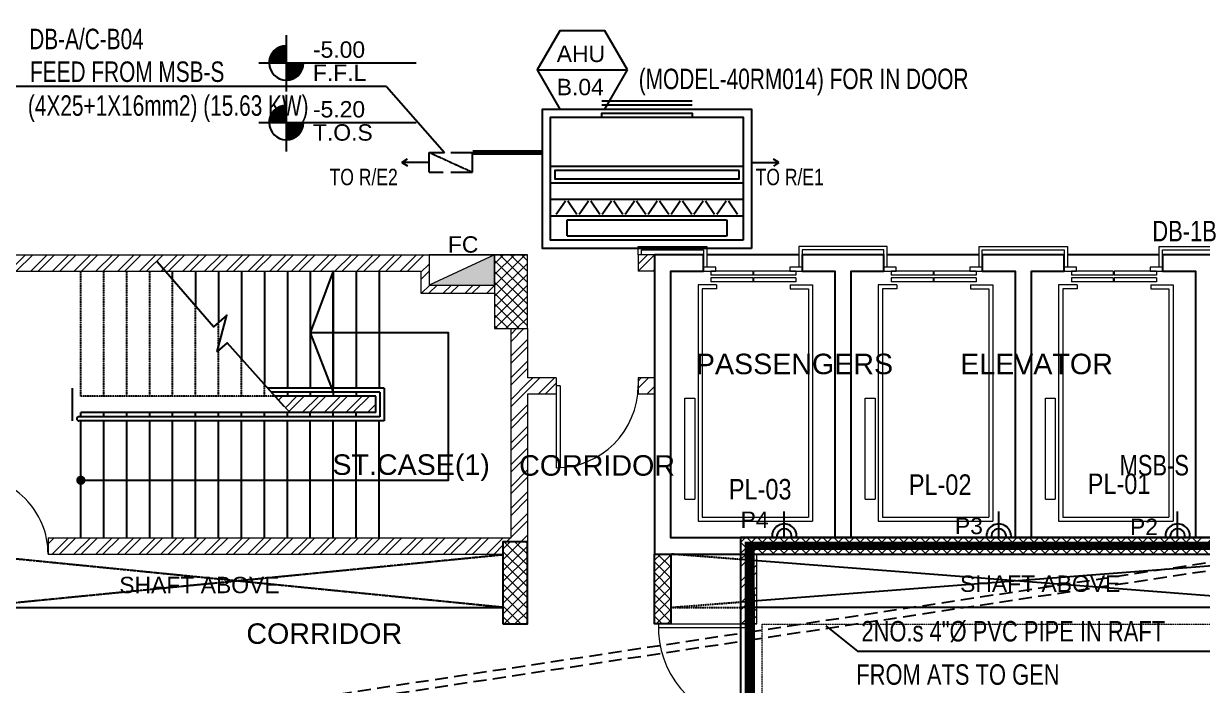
# Model space of a CAD drawing. Header units: inches. Extents: x 1070672 to 1191887, y 326920 to 401493.
# Drawn here: x 1112480 to 1126865, y 347957 to 356029 of the extents above; entities that cross this region are included whole.
import ezdxf

# ---------------------------------------------------------------- set-up
doc = ezdxf.new("R2010")
doc.units = ezdxf.units.IN
doc.header["$MEASUREMENT"] = 0
for name, pattern in [('CENTER', [50.8, 31.75, -6.35, 6.35, -6.35]), ('DASHED2', [9.525, 6.35, -3.175]), ('HIDDEN', [9.525, 6.35, -3.175])]:
    doc.linetypes.add(name, pattern=pattern)
for name, color, linetype, lineweight in [('A-BLOCK', 43, 'Continuous', 13), ('A-CORD.PLUMB', 44, 'Continuous', 13), ('A-DOOR', 10, 'Continuous', 15), ('A-ELEVATOR', 54, 'Continuous', 5), ('A-HATCH CONCRETE', 254, 'Continuous', 5), ('A-LEASING LINE', 7, 'DASHED2', 9), ('A-WALL CLADDING', 44, 'Continuous', 5), ('DB-NO', 7, 'Continuous', 20), ('escape route', 8, 'HIDDEN', 15), ('wall hatch', 252, 'Continuous', 0)]:
    doc.layers.add(name, color=color, linetype=linetype, lineweight=lineweight)
for name, color, linetype in [('A-TEXT', 3, 'Continuous'), ('AC-Equipment', 2, 'Continuous'), ('AC-TEXT Equipment', 3, 'Continuous'), ('DB', 4, 'Continuous'), ('LGT ELEC', 252, 'Continuous'), ('LIGHT CIR', 1, 'Continuous'), ('POWER', 71, 'Continuous'), ('POWER TEXT', 2, 'Continuous'), ('POWER-CIR-NO', 2, 'Continuous'), ('S-COL', 210, 'Continuous'), ('SHAFT', 7, 'Continuous'), ('stair', 1, 'Continuous'), ('TAXT', 3, 'Continuous'), ('TEXT', 181, 'Continuous')]:
    doc.layers.add(name, color=color, linetype=linetype)
doc.styles.add('ARIAL', font='ARIALN.TTF')
doc.styles.add('M1', font='multplno.shx', dxfattribs={"height": 0.2})
doc.styles.add('style1', font='arial.ttf')
pattern_1 = [(45, (1099685.86, -131866.8), (-132.58252, 132.58252), []), (45, (1099774.24, -131866.8), (-132.58252, 132.58252), [])]
pattern_2 = [(45, (1099685.86, -131866.81), (-66.29126, 66.29126), []), (135, (1099685.86, -131866.81), (-66.29126, -66.29126), [])]

# ---------------------------------------------------------------- blocks, each defined once
blk = doc.blocks.new('STGHG')
at = {"layer": 'A-BLOCK', "ltscale": 100}
h = blk.add_hatch(dxfattribs=at)
h.set_pattern_fill('ANSI32', color=254, scale=500)
h.set_pattern_definition(pattern_1)
h.paths.add_polyline_path([(1118228, 289901), (1117428, 289901), (1117428, 290271), (1117328, 290271), (1117328, 289801), (1118228, 289801)])
blk.add_hatch(color=254, dxfattribs=at).paths.add_polyline_path([(1118228, 289901), (1118228, 290271), (1117428, 289901)])
h = blk.add_hatch(dxfattribs=at)
h.set_pattern_fill('ANSI37', color=254, scale=750)
h.set_pattern_definition(pattern_2)
h.paths.add_polyline_path([(1118228, 289370), (1118629, 289370), (1118629, 290270), (1118228, 290270)])
at = {"layer": 'A-HATCH CONCRETE'}
h = blk.add_hatch(dxfattribs=at)
h.set_pattern_fill('ANSI37', color=254, scale=750)
h.set_pattern_definition(pattern_2)
h.paths.add_polyline_path([(1118328, 285770), (1118628, 285770), (1118628, 286770), (1118328, 286770)])
h = blk.add_hatch(dxfattribs=at)
h.set_pattern_fill('ANSI37', color=254, scale=750)
h.set_pattern_definition(pattern_2)
h.paths.add_polyline_path([(1120379, 285770), (1120179, 285770), (1120179, 286620), (1120379, 286620)])
at = {"layer": 'TEXT', "ltscale": 0.5}
h = blk.add_hatch(dxfattribs=at)
h.set_pattern_fill('ANSI31', color=254, scale=0.8)
h.set_pattern_definition([(45, (33694.52672, -296963.34933), (-0.070710678119, 0.070710678119), [])])
h.paths.add_polyline_path([(1115686, 292820, 0.414214), (1115476, 292610), (1115686, 292610)])
h.paths.add_polyline_path([(1115896, 292610), (1115686, 292610), (1115686, 292400, 0.414214)])
h = blk.add_hatch(dxfattribs=at)
h.set_pattern_fill('ANSI31', color=254, scale=0.8)
h.set_pattern_definition([(45, (33694.52672, -297691.74933), (-0.070710678119, 0.070710678119), [])])
h.paths.add_polyline_path([(1115686, 292092, 0.414214), (1115476, 291882), (1115686, 291882)])
h.paths.add_polyline_path([(1115896, 291882), (1115686, 291882), (1115686, 291672, 0.414214)])
at = {"layer": 'wall hatch', "ltscale": 500}
h = blk.add_hatch(dxfattribs=at)
h.set_pattern_fill('ANSI32', color=254, scale=500)
h.set_pattern_definition(pattern_1)
h.paths.add_polyline_path([(1117332, 290070), (1117332, 290270), (1112279, 290270), (1112279, 290070)])
at = {"layer": 'wall hatch'}
h = blk.add_hatch(dxfattribs=at)
h.set_pattern_fill('ANSI32', color=254, scale=500)
h.set_pattern_definition([(45, (1099850.86, -131866.8), (-132.58252, 132.58252), []), (45, (1099939.24, -131866.8), (-132.58252, 132.58252), [])])
h.paths.add_polyline_path([(1118644, 290270), (1118644, 290270), (1118644, 290070)])
h.paths.add_polyline_path([(1120179, 290270), (1119979, 290270), (1119979, 290070), (1120179, 290070)])
at = {"layer": 'wall hatch', "ltscale": 500}
h = blk.add_hatch(dxfattribs=at)
h.set_pattern_fill('ANSI32', color=254, scale=500)
h.set_pattern_definition(pattern_1)
h.paths.add_polyline_path([(1118629, 289370), (1118429, 289370), (1118429, 286770), (1118629, 286770)])
h.paths.add_polyline_path([(1118328, 286770), (1118429, 286770), (1118429, 286820), (1118328, 286820)])
h = blk.add_hatch(dxfattribs=at)
h.set_pattern_fill('ANSI32', color=254, scale=500)
h.set_pattern_definition(pattern_1)
h.paths.add_polyline_path([(1118979, 288770), (1118629, 288770), (1118629, 288570), (1118979, 288570)])
at = {"layer": 'wall hatch'}
h = blk.add_hatch(dxfattribs=at)
h.set_pattern_fill('ANSI32', color=254, scale=500)
h.set_pattern_definition(pattern_1)
h.paths.add_polyline_path([(1118862, 288773), (1118862, 288773), (1118862, 288573)])
h.paths.add_polyline_path([(1120179, 288770), (1119979, 288770), (1119979, 288570), (1120179, 288570)])
h = blk.add_hatch(dxfattribs=at)
h.set_pattern_fill('ANSI32', color=254, scale=500)
h.set_pattern_definition(pattern_1)
h.paths.add_polyline_path([(1115549, 288545), (1116779, 288545), (1116779, 288345), (1115728, 288345)])
at = {"layer": 'wall hatch', "ltscale": 500}
h = blk.add_hatch(dxfattribs=at)
h.set_pattern_fill('ANSI32', color=254, scale=500)
h.set_pattern_definition(pattern_1)
h.paths.add_polyline_path([(1112779, 286820), (1112779, 286620), (1118329, 286620), (1118329, 286820)])
h.paths.add_polyline_path([(1111679, 286820), (1111779, 286820), (1111779, 286620), (1111679, 286620)])
h.paths.add_polyline_path([(1111579, 286820), (1111678, 286820), (1111678, 286770), (1111579, 286770)])
at = {"color": 254, "linetype": 'Continuous', "ltscale": 100}
blk.add_lwpolyline([(1147779, 276620), (1147779, 282323), (1147579, 282320), (1146029, 282320), (1146029, 288320), (1142168, 288320), (1142168, 295121), (1143172, 294974), (1143205, 295172), (1143749, 298983), (1144792, 306288), (1144834, 306585), (1109169, 311646), (1108403, 299937), (1130179, 296829), (1130178, 290270), (1129279, 290270), (1129279, 290070), (1129279, 286820), (1121229, 286820), (1121229, 286620), (1121229, 276620), (1147779, 276620)], dxfattribs=at)
at = {"layer": 'A-BLOCK', "color": 254, "ltscale": 100}
for p, q in [((1111379, 290270), (1118628, 290270)), ((1118228, 290271), (1117428, 289901)), ((1119979, 290270), (1119979, 290070)), ((1119979, 290270), (1119979, 290070)), ((1120179, 290270), (1119979, 290270)), ((1120179, 290270), (1119979, 290270)), ((1120179, 290270), (1120779, 290270)), ((1120179, 290270), (1120779, 290270)), ((1112279, 290070), (1117328, 290071)), ((1120179, 290070), (1119979, 290070)), ((1120179, 290070), (1119979, 290070)), ((1118429, 286820), (1118429, 289370)), ((1118629, 289370), (1118629, 288770)), ((1120179, 289070), (1120179, 288870)), ((1118979, 288770), (1118628, 288770)), ((1118979, 288770), (1118979, 288570)), ((1118979, 288770), (1118979, 288570)), ((1119979, 288770), (1119979, 288570)), ((1119979, 288770), (1119979, 288570)), ((1120179, 288770), (1119979, 288770)), ((1120179, 288770), (1119979, 288770)), ((1118629, 288570), (1118628, 286770)), ((1118979, 288570), (1118629, 288570)), ((1120179, 288570), (1119979, 288570)), ((1120179, 288570), (1119979, 288570)), ((1120379, 287620), (1120379, 287820)), ((1120379, 287620), (1120379, 287820)), ((1112779, 286820), (1118429, 286820)), ((1112779, 286820), (1112779, 286620)), ((1112779, 286620), (1118329, 286620)), ((1120379, 286620), (1121219, 286620)), ((1120379, 286620), (1121219, 286620)), ((1121229, 285770), (1121229, 286620))]:
    blk.add_line(p, q, dxfattribs=at)
for points in [[(1117428, 290271), (1117428, 289901), (1118228, 289901)], [(1117328, 290071), (1117328, 289801), (1118228, 289801)]]:
    blk.add_lwpolyline(points, dxfattribs=at)
for points in [[(1118228, 290271), (1117428, 290271), (1117428, 289901), (1118228, 289901)], [(1118228, 289370), (1118629, 289370), (1118629, 290270), (1118228, 290270)], [(1115549, 288545), (1116779, 288545), (1116779, 288345), (1115728, 288345)]]:
    blk.add_lwpolyline(points, close=True, dxfattribs=at)
blk.add_arc((1111821, 286620), 958, 359.9978, 90, dxfattribs=at)
at = {"layer": 'A-DOOR', "color": 254}
for p, q in [((1119029, 288673), (1118976, 288673)), ((1118979, 288673), (1118979, 287673)), ((1118979, 288673), (1118979, 287673)), ((1119029, 288673), (1119029, 287673)), ((1119029, 288673), (1119029, 287673)), ((1121229, 285719), (1120227, 285719)), ((1121229, 285719), (1120227, 285719)), ((1121229, 285767), (1120228, 285767))]:
    blk.add_line(p, q, dxfattribs=at)
for centre, radius, start, end in [((1118979, 288673), 1000, 270, 0), ((1121376, 285720), 1149, 177.6685, 262.6691)]:
    blk.add_arc(centre, radius, start, end, dxfattribs=at)
at = {"layer": 'A-ELEVATOR', "color": 254}
for p, q in [((1121378, 290070), (1120867, 290070)), ((1120867, 290070), (1120867, 290020)), ((1121378, 290070), (1120867, 290070)), ((1120867, 290070), (1120867, 290020)), ((1121378, 290070), (1120867, 290070)), ((1120867, 290070), (1120867, 290020)), ((1121378, 290070), (1120867, 290070)), ((1120867, 290070), (1120867, 290020)), ((1121378, 290020), (1120867, 290020)), ((1121378, 290020), (1120867, 290020)), ((1121378, 290020), (1120867, 290020)), ((1121378, 290020), (1120867, 290020)), ((1121378, 290070), (1121378, 290020)), ((1121378, 290070), (1121378, 290020)), ((1121378, 290070), (1121378, 290020)), ((1121378, 290070), (1121378, 290020)), ((1121388, 290070), (1121388, 290020)), ((1121904, 290070), (1121388, 290070)), ((1121388, 290070), (1121388, 290020)), ((1121904, 290070), (1121388, 290070)), ((1121388, 290070), (1121388, 290020)), ((1121904, 290070), (1121388, 290070)), ((1121904, 290070), (1121388, 290070)), ((1121388, 290070), (1121388, 290020)), ((1121904, 290020), (1121388, 290020)), ((1121904, 290020), (1121388, 290020)), ((1121904, 290020), (1121388, 290020)), ((1121904, 290020), (1121388, 290020)), ((1121904, 290070), (1121904, 290020)), ((1121904, 290070), (1121904, 290020)), ((1121904, 290070), (1121904, 290020)), ((1121904, 290070), (1121904, 290020)), ((1123578, 290070), (1123067, 290070)), ((1123067, 290070), (1123067, 290020)), ((1123578, 290070), (1123067, 290070)), ((1123067, 290070), (1123067, 290020)), ((1123578, 290070), (1123067, 290070)), ((1123067, 290070), (1123067, 290020)), ((1123578, 290070), (1123067, 290070)), ((1123067, 290070), (1123067, 290020)), ((1123578, 290020), (1123067, 290020)), ((1123578, 290020), (1123067, 290020)), ((1123578, 290020), (1123067, 290020)), ((1123578, 290020), (1123067, 290020)), ((1123578, 290070), (1123578, 290020)), ((1123578, 290070), (1123578, 290020)), ((1123578, 290070), (1123578, 290020)), ((1123578, 290070), (1123578, 290020)), ((1124104, 290070), (1123588, 290070)), ((1123588, 290070), (1123588, 290020)), ((1124104, 290070), (1123588, 290070)), ((1123588, 290070), (1123588, 290020)), ((1124104, 290070), (1123588, 290070)), ((1123588, 290070), (1123588, 290020)), ((1124104, 290070), (1123588, 290070)), ((1123588, 290070), (1123588, 290020)), ((1124104, 290020), (1123588, 290020)), ((1124104, 290020), (1123588, 290020)), ((1124104, 290020), (1123588, 290020)), ((1124104, 290020), (1123588, 290020)), ((1124104, 290070), (1124104, 290020)), ((1124104, 290070), (1124104, 290020)), ((1124104, 290070), (1124104, 290020)), ((1124104, 290070), (1124104, 290020)), ((1125778, 290070), (1125267, 290070)), ((1125267, 290070), (1125267, 290020)), ((1125778, 290070), (1125267, 290070)), ((1125267, 290070), (1125267, 290020)), ((1125778, 290070), (1125267, 290070)), ((1125267, 290070), (1125267, 290020)), ((1125778, 290070), (1125267, 290070)), ((1125267, 290070), (1125267, 290020)), ((1125778, 290020), (1125267, 290020)), ((1125778, 290020), (1125267, 290020)), ((1125778, 290020), (1125267, 290020)), ((1125778, 290020), (1125267, 290020)), ((1125778, 290070), (1125778, 290020)), ((1125778, 290070), (1125778, 290020)), ((1125778, 290070), (1125778, 290020)), ((1125778, 290070), (1125778, 290020)), ((1125788, 290070), (1125788, 290020)), ((1126304, 290070), (1125788, 290070)), ((1125788, 290070), (1125788, 290020)), ((1126304, 290070), (1125788, 290070)), ((1125788, 290070), (1125788, 290020)), ((1126304, 290070), (1125788, 290070)), ((1125788, 290070), (1125788, 290020)), ((1126304, 290070), (1125788, 290070)), ((1126304, 290020), (1125788, 290020)), ((1126304, 290020), (1125788, 290020)), ((1126304, 290020), (1125788, 290020)), ((1126304, 290020), (1125788, 290020)), ((1126304, 290070), (1126304, 290020)), ((1126304, 290070), (1126304, 290020)), ((1126304, 290070), (1126304, 290020)), ((1126304, 290070), (1126304, 290020)), ((1120710, 289905), (1120710, 287020)), ((1120937, 289905), (1120710, 289905)), ((1120710, 289905), (1120710, 287020)), ((1120937, 289905), (1120710, 289905)), ((1120710, 289905), (1120710, 287020)), ((1120937, 289905), (1120710, 289905)), ((1120710, 289905), (1120710, 287020)), ((1120937, 289905), (1120710, 289905)), ((1121378, 289990), (1120867, 289990)), ((1120867, 289990), (1120867, 289940)), ((1121378, 289990), (1120867, 289990)), ((1120867, 289990), (1120867, 289940)), ((1121378, 289990), (1120867, 289990)), ((1120867, 289990), (1120867, 289940)), ((1121378, 289990), (1120867, 289990)), ((1120867, 289990), (1120867, 289940)), ((1121378, 289940), (1120867, 289940)), ((1121378, 289940), (1120867, 289940)), ((1121378, 289940), (1120867, 289940)), ((1121378, 289940), (1120867, 289940)), ((1120937, 289905), (1120937, 289855)), ((1120937, 289905), (1120937, 289855)), ((1120937, 289905), (1120937, 289855)), ((1120937, 289905), (1120937, 289855)), ((1121378, 289990), (1121378, 289940)), ((1121378, 289990), (1121378, 289940)), ((1121378, 289990), (1121378, 289940)), ((1121378, 289990), (1121378, 289940)), ((1121388, 289940), (1121378, 289940)), ((1121388, 289940), (1121378, 289940)), ((1121388, 289940), (1121378, 289940)), ((1121388, 289940), (1121378, 289940)), ((1121388, 289990), (1121388, 289940)), ((1121904, 289990), (1121388, 289990)), ((1121904, 289990), (1121388, 289990)), ((1121904, 289990), (1121388, 289990)), ((1121388, 289990), (1121388, 289940)), ((1121904, 289990), (1121388, 289990)), ((1121904, 289990), (1121388, 289990)), ((1121388, 289990), (1121388, 289940)), ((1121904, 289990), (1121388, 289990)), ((1121388, 289990), (1121388, 289940)), ((1121904, 289990), (1121388, 289990)), ((1121904, 289990), (1121388, 289990)), ((1121904, 289940), (1121388, 289940)), ((1121904, 289940), (1121388, 289940)), ((1121904, 289940), (1121388, 289940)), ((1121904, 289940), (1121388, 289940)), ((1121834, 289905), (1121834, 289855)), ((1121834, 289905), (1122107, 289905)), ((1121834, 289905), (1121834, 289855)), ((1121834, 289905), (1122107, 289905)), ((1121834, 289905), (1121834, 289855)), ((1121834, 289905), (1122107, 289905)), ((1121834, 289905), (1121834, 289855)), ((1121834, 289905), (1122107, 289905)), ((1121904, 289990), (1121904, 289940)), ((1121904, 289990), (1121904, 289940)), ((1121904, 289990), (1121904, 289940)), ((1121904, 289990), (1121904, 289940)), ((1122107, 289905), (1122107, 287020)), ((1122107, 289905), (1122107, 287020)), ((1122107, 289905), (1122107, 287020)), ((1122107, 289905), (1122107, 287020)), ((1122910, 289905), (1122910, 287020)), ((1123137, 289905), (1122910, 289905)), ((1122910, 289905), (1122910, 287020)), ((1123137, 289905), (1122910, 289905)), ((1122910, 289905), (1122910, 287020)), ((1123137, 289905), (1122910, 289905)), ((1122910, 289905), (1122910, 287020)), ((1123137, 289905), (1122910, 289905)), ((1123067, 289990), (1123067, 289940)), ((1123578, 289990), (1123067, 289990)), ((1123578, 289990), (1123067, 289990)), ((1123067, 289990), (1123067, 289940)), ((1123578, 289990), (1123067, 289990)), ((1123067, 289990), (1123067, 289940)), ((1123578, 289990), (1123067, 289990)), ((1123067, 289990), (1123067, 289940)), ((1123578, 289940), (1123067, 289940)), ((1123578, 289940), (1123067, 289940)), ((1123578, 289940), (1123067, 289940)), ((1123578, 289940), (1123067, 289940)), ((1123137, 289905), (1123137, 289855)), ((1123137, 289905), (1123137, 289855)), ((1123137, 289905), (1123137, 289855)), ((1123137, 289905), (1123137, 289855)), ((1123578, 289990), (1123578, 289940)), ((1123578, 289990), (1123578, 289940)), ((1123578, 289990), (1123578, 289940)), ((1123578, 289990), (1123578, 289940)), ((1123588, 289940), (1123578, 289940)), ((1123588, 289940), (1123578, 289940)), ((1123588, 289940), (1123578, 289940)), ((1123588, 289940), (1123578, 289940)), ((1123588, 289990), (1123588, 289940)), ((1124104, 289990), (1123588, 289990)), ((1124104, 289990), (1123588, 289990)), ((1123588, 289990), (1123588, 289940)), ((1124104, 289990), (1123588, 289990)), ((1124104, 289990), (1123588, 289990)), ((1123588, 289990), (1123588, 289940)), ((1124104, 289990), (1123588, 289990)), ((1124104, 289990), (1123588, 289990)), ((1123588, 289990), (1123588, 289940)), ((1124104, 289990), (1123588, 289990)), ((1124104, 289990), (1123588, 289990)), ((1124104, 289940), (1123588, 289940)), ((1124104, 289940), (1123588, 289940)), ((1124104, 289940), (1123588, 289940)), ((1124104, 289940), (1123588, 289940)), ((1124034, 289905), (1124034, 289855)), ((1124034, 289905), (1124307, 289905)), ((1124034, 289905), (1124034, 289855)), ((1124034, 289905), (1124307, 289905)), ((1124034, 289905), (1124307, 289905)), ((1124034, 289905), (1124034, 289855)), ((1124034, 289905), (1124307, 289905)), ((1124034, 289905), (1124034, 289855)), ((1124104, 289990), (1124104, 289940)), ((1124104, 289990), (1124104, 289940)), ((1124104, 289990), (1124104, 289940)), ((1124104, 289990), (1124104, 289940)), ((1124307, 289905), (1124307, 287020)), ((1124307, 289905), (1124307, 287020)), ((1124307, 289905), (1124307, 287020)), ((1124307, 289905), (1124307, 287020)), ((1125110, 289905), (1125110, 287020)), ((1125337, 289905), (1125110, 289905)), ((1125110, 289905), (1125110, 287020)), ((1125337, 289905), (1125110, 289905)), ((1125110, 289905), (1125110, 287020)), ((1125337, 289905), (1125110, 289905)), ((1125110, 289905), (1125110, 287020)), ((1125337, 289905), (1125110, 289905)), ((1125267, 289990), (1125267, 289940)), ((1125778, 289990), (1125267, 289990)), ((1125267, 289990), (1125267, 289940)), ((1125778, 289990), (1125267, 289990)), ((1125778, 289990), (1125267, 289990)), ((1125267, 289990), (1125267, 289940)), ((1125778, 289990), (1125267, 289990)), ((1125267, 289990), (1125267, 289940)), ((1125778, 289940), (1125267, 289940)), ((1125778, 289940), (1125267, 289940)), ((1125778, 289940), (1125267, 289940)), ((1125778, 289940), (1125267, 289940)), ((1125337, 289905), (1125337, 289855)), ((1125337, 289905), (1125337, 289855)), ((1125337, 289905), (1125337, 289855)), ((1125337, 289905), (1125337, 289855)), ((1125778, 289990), (1125778, 289940)), ((1125778, 289990), (1125778, 289940)), ((1125778, 289990), (1125778, 289940)), ((1125778, 289990), (1125778, 289940)), ((1125788, 289940), (1125778, 289940)), ((1125788, 289940), (1125778, 289940)), ((1125788, 289940), (1125778, 289940)), ((1125788, 289940), (1125778, 289940)), ((1125788, 289990), (1125788, 289940)), ((1126304, 289990), (1125788, 289990)), ((1126304, 289990), (1125788, 289990)), ((1125788, 289990), (1125788, 289940)), ((1126304, 289990), (1125788, 289990)), ((1126304, 289990), (1125788, 289990)), ((1125788, 289990), (1125788, 289940)), ((1126304, 289990), (1125788, 289990)), ((1126304, 289990), (1125788, 289990)), ((1125788, 289990), (1125788, 289940)), ((1126304, 289990), (1125788, 289990)), ((1126304, 289990), (1125788, 289990)), ((1126304, 289940), (1125788, 289940)), ((1126304, 289940), (1125788, 289940)), ((1126304, 289940), (1125788, 289940)), ((1126304, 289940), (1125788, 289940)), ((1126234, 289905), (1126234, 289855)), ((1126234, 289905), (1126507, 289905)), ((1126234, 289905), (1126234, 289855)), ((1126234, 289905), (1126507, 289905)), ((1126234, 289905), (1126234, 289855)), ((1126234, 289905), (1126507, 289905)), ((1126234, 289905), (1126234, 289855)), ((1126234, 289905), (1126507, 289905)), ((1126304, 289990), (1126304, 289940)), ((1126304, 289990), (1126304, 289940)), ((1126304, 289990), (1126304, 289940)), ((1126304, 289990), (1126304, 289940)), ((1126507, 289905), (1126507, 287020)), ((1126507, 289905), (1126507, 287020)), ((1126507, 289905), (1126507, 287020)), ((1126507, 289905), (1126507, 287020)), ((1120760, 289855), (1120760, 287070)), ((1120937, 289855), (1120760, 289855)), ((1120760, 289855), (1120760, 287070)), ((1120937, 289855), (1120760, 289855)), ((1120760, 289855), (1120760, 287070)), ((1120937, 289855), (1120760, 289855)), ((1120760, 289855), (1120760, 287070)), ((1120937, 289855), (1120760, 289855)), ((1121834, 289855), (1122057, 289855)), ((1121834, 289855), (1122057, 289855)), ((1121834, 289855), (1122057, 289855)), ((1121834, 289855), (1122057, 289855)), ((1122057, 289855), (1122057, 287070)), ((1122057, 289855), (1122057, 287070)), ((1122057, 289855), (1122057, 287070)), ((1122057, 289855), (1122057, 287070)), ((1122960, 289855), (1122960, 287070)), ((1123137, 289855), (1122960, 289855)), ((1122960, 289855), (1122960, 287070)), ((1123137, 289855), (1122960, 289855)), ((1122960, 289855), (1122960, 287070)), ((1123137, 289855), (1122960, 289855)), ((1122960, 289855), (1122960, 287070)), ((1123137, 289855), (1122960, 289855)), ((1124034, 289855), (1124257, 289855)), ((1124034, 289855), (1124257, 289855)), ((1124034, 289855), (1124257, 289855)), ((1124034, 289855), (1124257, 289855)), ((1124257, 289855), (1124257, 287070)), ((1124257, 289855), (1124257, 287070)), ((1124257, 289855), (1124257, 287070)), ((1124257, 289855), (1124257, 287070)), ((1125160, 289855), (1125160, 287070)), ((1125337, 289855), (1125160, 289855)), ((1125160, 289855), (1125160, 287070)), ((1125337, 289855), (1125160, 289855)), ((1125160, 289855), (1125160, 287070)), ((1125337, 289855), (1125160, 289855)), ((1125160, 289855), (1125160, 287070)), ((1125337, 289855), (1125160, 289855)), ((1126234, 289855), (1126457, 289855)), ((1126234, 289855), (1126457, 289855)), ((1126234, 289855), (1126457, 289855)), ((1126234, 289855), (1126457, 289855)), ((1126457, 289855), (1126457, 287070)), ((1126457, 289855), (1126457, 287070)), ((1126457, 289855), (1126457, 287070)), ((1126457, 289855), (1126457, 287070)), ((1120550, 287290), (1120550, 288520)), ((1120550, 288520), (1120670, 288520)), ((1120550, 287290), (1120550, 288520)), ((1120550, 288520), (1120670, 288520)), ((1120550, 287290), (1120550, 288520)), ((1120550, 288520), (1120670, 288520)), ((1120550, 287290), (1120550, 288520)), ((1120550, 288520), (1120670, 288520)), ((1120670, 288520), (1120670, 287290)), ((1120670, 288520), (1120670, 287290)), ((1120670, 288520), (1120670, 287290)), ((1120670, 288520), (1120670, 287290)), ((1122750, 287290), (1122750, 288520)), ((1122750, 288520), (1122870, 288520)), ((1122750, 287290), (1122750, 288520)), ((1122750, 288520), (1122870, 288520)), ((1122750, 287290), (1122750, 288520)), ((1122750, 288520), (1122870, 288520)), ((1122750, 287290), (1122750, 288520)), ((1122750, 288520), (1122870, 288520)), ((1122870, 288520), (1122870, 287290)), ((1122870, 288520), (1122870, 287290)), ((1122870, 288520), (1122870, 287290)), ((1122870, 288520), (1122870, 287290)), ((1124950, 287290), (1124950, 288520)), ((1124950, 288520), (1125070, 288520)), ((1124950, 287290), (1124950, 288520)), ((1124950, 288520), (1125070, 288520)), ((1124950, 287290), (1124950, 288520)), ((1124950, 288520), (1125070, 288520)), ((1124950, 287290), (1124950, 288520)), ((1124950, 288520), (1125070, 288520)), ((1125070, 288520), (1125070, 287290)), ((1125070, 288520), (1125070, 287290)), ((1125070, 288520), (1125070, 287290)), ((1125070, 288520), (1125070, 287290)), ((1120550, 287290), (1120670, 287290)), ((1120550, 287290), (1120670, 287290)), ((1120550, 287290), (1120670, 287290)), ((1120550, 287290), (1120670, 287290)), ((1122750, 287290), (1122870, 287290)), ((1122750, 287290), (1122870, 287290)), ((1122750, 287290), (1122870, 287290)), ((1122750, 287290), (1122870, 287290)), ((1124950, 287290), (1125070, 287290)), ((1124950, 287290), (1125070, 287290)), ((1124950, 287290), (1125070, 287290)), ((1124950, 287290), (1125070, 287290)), ((1120710, 287020), (1122107, 287020)), ((1120710, 287020), (1122107, 287020)), ((1120710, 287020), (1122107, 287020)), ((1120710, 287020), (1122107, 287020)), ((1120760, 287070), (1122057, 287070)), ((1120760, 287070), (1122057, 287070)), ((1120760, 287070), (1122057, 287070)), ((1120760, 287070), (1122057, 287070)), ((1122910, 287020), (1124307, 287020)), ((1122910, 287020), (1124307, 287020)), ((1122910, 287020), (1124307, 287020)), ((1122910, 287020), (1124307, 287020)), ((1122960, 287070), (1124257, 287070)), ((1122960, 287070), (1124257, 287070)), ((1122960, 287070), (1124257, 287070)), ((1122960, 287070), (1124257, 287070)), ((1125110, 287020), (1126507, 287020)), ((1125110, 287020), (1126507, 287020)), ((1125110, 287020), (1126507, 287020)), ((1125110, 287020), (1126507, 287020)), ((1125160, 287070), (1126457, 287070)), ((1125160, 287070), (1126457, 287070)), ((1125160, 287070), (1126457, 287070)), ((1125160, 287070), (1126457, 287070))]:
    blk.add_line(p, q, dxfattribs=at)
for points in [[(1120784, 290070), (1120929, 290070), (1120929, 290120), (1120779, 290120), (1120779, 290070)], [(1120784, 290070), (1120929, 290070), (1120929, 290120), (1120779, 290120), (1120779, 290070)], [(1120784, 290070), (1120929, 290070), (1120929, 290120), (1120779, 290120), (1120779, 290070)], [(1120784, 290070), (1120929, 290070), (1120929, 290120), (1120779, 290120), (1120779, 290070)], [(1121834, 290070), (1121979, 290070), (1121979, 290120), (1121829, 290120), (1121829, 290070)], [(1122984, 290070), (1123129, 290070), (1123129, 290120), (1122979, 290120), (1122979, 290070)], [(1124034, 290070), (1124179, 290070), (1124179, 290120), (1124029, 290120), (1124029, 290070)], [(1125184, 290070), (1125329, 290070), (1125329, 290120), (1125179, 290120), (1125179, 290070)], [(1126234, 290070), (1126379, 290070), (1126379, 290120), (1126229, 290120), (1126229, 290070)]]:
    blk.add_lwpolyline(points, close=True, dxfattribs=at)
at = {"layer": 'A-WALL CLADDING', "color": 254}
for points in [[(1119979, 290270), (1119979, 290370), (1120779, 290370), (1120819, 290370), (1120819, 290120)], [(1120019, 290270), (1120019, 290330), (1120779, 290330), (1120779, 290120)], [(1123019, 290120), (1123019, 290370), (1121979, 290370), (1121939, 290370), (1121939, 290120)], [(1122979, 290120), (1122979, 290330), (1121979, 290330), (1121979, 290120)], [(1124139, 290120), (1124139, 290370), (1125179, 290370), (1125219, 290370), (1125219, 290120)], [(1124179, 290120), (1124179, 290330), (1125179, 290330), (1125179, 290120)], [(1126339, 290120), (1126339, 290370), (1127139, 290370), (1127179, 290370), (1127179, 290270)], [(1126379, 290120), (1126379, 290330), (1127139, 290330), (1127139, 290270)]]:
    blk.add_lwpolyline(points, dxfattribs=at)
at = {"layer": 'S-COL', "color": 254, "linetype": 'ByBlock'}
for p, q in [((1121939, 290270), (1120819, 290270)), ((1124139, 290270), (1123019, 290270)), ((1126339, 290270), (1125219, 290270))]:
    blk.add_line(p, q, dxfattribs=at)
blk.add_lwpolyline([(1126979, 290270), (1126379, 290270), (1126379, 290120), (1126379, 290120), (1126379, 290070), (1126779, 290070), (1126779, 286820), (1124779, 286820), (1124779, 290070), (1125179, 290070), (1125179, 290270), (1124179, 290270), (1124179, 290120), (1124179, 290120), (1124179, 290070), (1124579, 290070), (1124579, 286820), (1122579, 286820), (1122579, 290070), (1122979, 290070), (1122979, 290270), (1121979, 290270), (1121979, 290120), (1121979, 290120), (1121979, 290070), (1122379, 290070), (1122379, 286820), (1120379, 286820), (1120379, 290070), (1120779, 290070), (1120779, 290270), (1120179, 290270), (1120179, 286620), (1121229, 286620)], dxfattribs=at)
for points in [[(1118328, 285770), (1118628, 285770), (1118628, 286770), (1118328, 286770)], [(1120379, 285770), (1120179, 285770), (1120179, 286620), (1120379, 286620)]]:
    blk.add_lwpolyline(points, close=True, dxfattribs=at)
at = {"layer": 'SHAFT', "color": 254, "linetype": 'HIDDEN', "ltscale": 0.5}
for p, q in [((1113179, 288545), (1113179, 290070)), ((1113459, 288545), (1113459, 290070)), ((1113739, 288545), (1113739, 290070)), ((1114019, 288545), (1114019, 290070)), ((1114299, 288545), (1114299, 289966)), ((1114579, 288545), (1114579, 289643)), ((1114859, 288545), (1114859, 289443)), ((1115139, 288545), (1115139, 289003)), ((1115419, 288545), (1115419, 288691)), ((1115549, 288545), (1113179, 288545)), ((1121229, 286554), (1120379, 286620)), ((1120379, 285970), (1121229, 286036)), ((1120379, 285970), (1121229, 285970))]:
    blk.add_line(p, q, dxfattribs=at)
at = {"layer": 'SHAFT', "color": 254, "linetype": 'HIDDEN'}
for p, q in [((1118328, 285970), (1111779, 286620)), ((1111779, 285970), (1118329, 286614)), ((1111779, 285970), (1118328, 285970))]:
    blk.add_line(p, q, dxfattribs=at)
at = {"layer": 'stair', "color": 254}
for p, q in [((1114299, 289966), (1114299, 290070)), ((1114579, 290070), (1114579, 289643)), ((1114859, 290070), (1114859, 289443)), ((1115139, 290070), (1115139, 288997)), ((1115419, 290070), (1115419, 288699)), ((1115699, 290070), (1115699, 288645)), ((1115979, 290070), (1115979, 288645)), ((1116259, 290070), (1116259, 288645)), ((1116539, 290070), (1116539, 288645)), ((1116819, 290070), (1116819, 288645)), ((1113079, 288245), (1113079, 288645)), ((1116879, 288645), (1115459, 288645)), ((1116829, 288595), (1115504, 288595)), ((1115699, 288595), (1115699, 288545)), ((1115979, 288595), (1115979, 288545)), ((1116259, 288595), (1116259, 288545)), ((1116539, 288595), (1116539, 288545)), ((1116829, 288595), (1116829, 288295)), ((1116879, 288645), (1116879, 288245)), ((1116779, 288545), (1115549, 288545)), ((1116779, 288345), (1116779, 288545)), ((1116829, 288295), (1113154, 288295)), ((1113179, 288295), (1113179, 288345)), ((1116779, 288345), (1113179, 288345)), ((1113459, 288295), (1113459, 288345)), ((1113739, 288295), (1113739, 288345)), ((1114019, 288295), (1114019, 288345)), ((1114299, 288295), (1114299, 288345)), ((1114579, 288295), (1114579, 288345)), ((1114859, 288295), (1114859, 288345)), ((1115139, 288295), (1115139, 288345)), ((1115419, 288295), (1115419, 288345)), ((1115699, 288295), (1115699, 288345)), ((1115979, 288295), (1115979, 288345)), ((1116259, 288295), (1116259, 288345)), ((1116539, 288295), (1116539, 288345)), ((1116879, 288245), (1113154, 288245)), ((1113179, 286820), (1113179, 288245)), ((1113459, 286820), (1113459, 288245)), ((1113739, 286820), (1113739, 288245)), ((1114019, 286820), (1114019, 288245)), ((1114299, 286820), (1114299, 288245)), ((1114579, 286820), (1114579, 288245)), ((1114859, 286820), (1114859, 288245)), ((1115139, 286820), (1115139, 288245)), ((1115419, 286820), (1115419, 288245)), ((1115699, 286820), (1115699, 288245)), ((1115979, 286820), (1115979, 288245)), ((1116259, 286820), (1116259, 288245)), ((1116539, 286820), (1116539, 288245)), ((1116819, 286820), (1116819, 288245))]:
    blk.add_line(p, q, dxfattribs=at)
for points in [[(1115660, 288421), (1114966, 289197), (1114843, 289090), (1114961, 289532), (1114798, 289390), (1114109, 290185)], [(1113179, 287520), (1116479, 287520), (1117664, 287520), (1117664, 289320), (1115979, 289320), (1116259, 288595), (1116259, 290070), (1115979, 289320)]]:
    blk.add_lwpolyline(points, dxfattribs=at)
at = {"layer": 'stair', "color": 254, "const_width": 5}
blk.add_lwpolyline([(1113179, 287520), (1117664, 287520), (1117664, 289320), (1115979, 289320), (1116259, 290070), (1116259, 288595), (1115979, 289320)], dxfattribs=at)
at = {"layer": 'stair', "color": 254, "const_width": 50.6}
blk.add_lwpolyline([(1113148, 287520, 1), (1113210, 287520, 1)], format="xyb", close=True, dxfattribs=at)
at = {"layer": 'stair', "color": 254}
blk.add_arc((1113154, 288270), 25, 90, 270, dxfattribs=at)
at = {"layer": 'TEXT', "color": 254, "ltscale": 0.5}
for p, q in [((1115686, 292947), (1115686, 292260)), ((1115352, 292610), (1117270, 292610)), ((1115686, 292219), (1115686, 291531)), ((1115352, 291882), (1117270, 291882))]:
    blk.add_line(p, q, dxfattribs=at)
for centre in [(1115686, 292610), (1115686, 291882)]:
    blk.add_arc(centre, 210, 90, 0, dxfattribs=at)
at = {"layer": 'A-BLOCK', "color": 254, "ltscale": 100, "style": 'style1'}
blk.add_text('FC', height=200, dxfattribs=at).set_placement((1117658, 290296))
at = {"layer": 'A-TEXT', "color": 254, "style": 'ARIAL'}
for s, p in [('PL-02', (1123283, 287342)), ('PL-02', (1123283, 287342)), ('PL-01', (1125466, 287352)), ('PL-01', (1125466, 287352)), ('PL-03', (1121087, 287286)), ('PL-03', (1121087, 287286))]:
    blk.add_text(s, height=250, rotation=0.0042, dxfattribs=at).set_placement(p)
at = {"layer": 'TAXT', "color": 254, "ltscale": 100, "style": 'style1'}
blk.add_text('SHAFT ABOVE', height=200, dxfattribs=at).set_placement((1113648, 286143))
at = {"layer": 'TEXT', "color": 254, "ltscale": 0.5, "style": 'style1'}
for s, height, p in [('-5.00', 200, (1116011, 292673)), ('F.F.L', 200, (1116011, 292390)), ('-5.20', 200, (1116011, 291945)), ('T.O.S', 200, (1116011, 291662)), ('PASSENGERS ', 250, (1120684, 288814)), ('ELEVATOR', 250, (1123909, 288814)), ('ST.CASE(1)', 250, (1116249, 287586))]:
    blk.add_text(s, height=height, dxfattribs=at).set_placement(p)
at = {"layer": 'TEXT', "color": 254, "ltscale": 0.5, "char_height": 250, "width": 4139.91, "attachment_point": 1, "style": 'style1'}
for insert in [(1118528, 287826), (1115199, 285775)]:
    blk.add_mtext('CORRIDOR', dxfattribs=dict(at, insert=insert))
blk = doc.blocks.new('A$C6D407ABE')
at = {"layer": 'AC-Equipment', "color": 252, "linetype": 'Continuous'}
for p, q in [((22916, 27963), (24016, 27963)), ((22916, 27913), (24016, 27913)), ((22916, 27863), (24016, 27863)), ((24641, 27163), (22291, 27163)), ((22291, 26963), (24641, 26963)), ((22291, 26763), (24641, 26763)), ((22291, 26563), (24641, 26563))]:
    blk.add_line(p, q, dxfattribs=at)
at = {"layer": 'AC-Equipment', "color": 252, "linetype": 'Continuous', "ltscale": 0.02}
for p, q in [((22360, 26583), (22472, 26743)), ((22500, 26743), (22612, 26583)), ((22640, 26583), (22752, 26743)), ((22780, 26743), (22892, 26583)), ((22920, 26583), (23032, 26743)), ((23060, 26743), (23172, 26583)), ((23200, 26583), (23312, 26743)), ((23340, 26743), (23452, 26583)), ((23480, 26583), (23592, 26743)), ((23620, 26743), (23732, 26583)), ((23760, 26583), (23872, 26743)), ((23900, 26743), (24012, 26583)), ((24040, 26583), (24152, 26743)), ((24180, 26743), (24292, 26583)), ((24320, 26583), (24432, 26743)), ((24460, 26743), (24572, 26583))]:
    blk.add_line(p, q, dxfattribs=at)
at = {"layer": 'AC-Equipment', "color": 252, "linetype": 'Continuous'}
for points in [[(24741, 26163), (22191, 26163), (22191, 27863), (24741, 27863)], [(24641, 26263), (22291, 26263), (22291, 27763), (24641, 27763)], [(24591, 27113), (22341, 27113), (22341, 27013), (24591, 27013)]]:
    blk.add_lwpolyline(points, close=True, dxfattribs=at)
blk.add_lwpolyline([(22916, 27763), (22916, 27813), (24016, 27813), (24016, 27763)], dxfattribs=at)
at = {"layer": 'AC-Equipment', "color": 252, "linetype": 'DASHED2', "ltscale": 0.05}
blk.add_lwpolyline([(24441, 26313), (22491, 26313), (22491, 26513), (24441, 26513)], close=True, dxfattribs=at)
at = {"layer": 'AC-TEXT Equipment', "color": 252}
blk.add_line((22127, 28340), (23227, 28340), dxfattribs=at)
blk.add_lwpolyline([(23227, 28340), (22952, 28816), (22402, 28816), (22127, 28340), (22402, 27863), (22952, 27863)], close=True, dxfattribs=at)
at = {"layer": 'DB', "color": 252, "linetype": 'HIDDEN'}
for p, q in [((20810, 27334), (20994, 27334)), ((20810, 27093), (20810, 27334)), ((20810, 27334), (21339, 27093)), ((21074, 27334), (21339, 27334)), ((21339, 27093), (21339, 27334)), ((20810, 27093), (20984, 27093)), ((21074, 27093), (21339, 27093))]:
    blk.add_line(p, q, dxfattribs=at)
at = {"layer": 'LIGHT CIR', "linetype": 'ByBlock', "ltscale": 10, "const_width": 70}
blk.add_lwpolyline([(32806, 22518), (24746, 22522), (24780, 9866)], dxfattribs=at)
at = {"layer": 'POWER', "color": 252}
for p, q in [((20474, 27213), (20542, 27255)), ((20810, 27213), (20474, 27213)), ((20474, 27213), (20542, 27172)), ((24741, 27210), (25077, 27210)), ((25077, 27210), (25009, 27251)), ((25077, 27210), (25009, 27168)), ((25142, 22636), (25142, 22954)), ((27759, 22636), (27759, 22954)), ((29942, 22636), (29942, 22954))]:
    blk.add_line(p, q, dxfattribs=at)
at = {"layer": 'POWER'}
for p, q in [((25291, 22636), (24993, 22636)), ((27908, 22636), (27610, 22636)), ((30091, 22636), (29793, 22636))]:
    blk.add_line(p, q, dxfattribs=at)
at = {"layer": 'POWER', "linetype": 'HIDDEN', "ltscale": 25}
for p, q in [((24708, 21486), (30477, 22359)), ((24708, 21387), (30383, 22245))]:
    blk.add_line(p, q, dxfattribs=at)
at = {"layer": 'POWER', "color": 252, "linetype": 'HIDDEN', "ltscale": 25}
for p, q in [((14758, 19982), (24566, 21465)), ((14758, 19885), (24566, 21366))]:
    blk.add_line(p, q, dxfattribs=at)
at = {"layer": 'POWER', "color": 252}
for centre, radius, start, end in [((25142, 22654), 150, 353.2356, 186.7644), ((25142, 22654), 90, 348.6787, 191.3213), ((27759, 22654), 150, 353.2356, 186.7644), ((27759, 22654), 90, 348.6787, 191.3213), ((29942, 22654), 150, 353.2356, 186.7644), ((29942, 22654), 90, 348.6787, 191.3213)]:
    blk.add_arc(centre, radius, start, end, dxfattribs=at)
at = {"layer": 'POWER-CIR-NO', "color": 252}
for q in [(15762, 28137), (20994, 27334)]:
    blk.add_line((20287, 28137), q, dxfattribs=at)
at = {"layer": 'POWER-CIR-NO', "color": 2}
for p, q in [((25647, 21562), (26036, 21251)), ((26036, 21251), (30588, 21251))]:
    blk.add_line(p, q, dxfattribs=at)
at = {"layer": 'POWER-CIR-NO', "color": 252, "linetype": 'CENTER', "ltscale": 10, "const_width": 60}
blk.add_lwpolyline([(21339, 27334), (22191, 27334)], dxfattribs=at)
at = {"layer": 'DB-NO', "color": 252, "style": 'M1', "width": 0.8}
for s, height, p in [('TO R/E2', 200, (19593, 26935)), ('TO R/E1', 200, (24792, 26935)), ('DB-1B', 250, (29633, 26250)), ('MSB-S', 250, (29233, 23395))]:
    blk.add_text(s, height=height, dxfattribs=at).set_placement(p)
at = {"layer": 'DB-NO', "color": 2, "style": 'M1', "width": 0.8}
for s, p in [('2NO.s 4"%%C PVC PIPE IN RAFT', (26083, 21370)), (' FROM ATS TO GEN', (25946, 20842))]:
    blk.add_text(s, height=250, dxfattribs=at).set_placement(p)
at = {"layer": 'POWER TEXT', "color": 252, "linetype": 'ByBlock', "ltscale": 10, "style": 'style1'}
for s, p in [('AHU', (22365, 28437)), ('B.04', (22365, 28032)), ('P4', (24609, 22755)), ('P3', (27224, 22679)), ('P2', (29360, 22669))]:
    blk.add_text(s, height=200, dxfattribs=at).set_placement(p)
at = {"layer": 'POWER-CIR-NO', "color": 252, "style": 'M1', "width": 0.76}
for s, p in [('DB-A/C-B04', (15928, 28593, 0)), ('FEED FROM MSB-S', (15938, 28194, 0)), ('(MODEL-40RM014) FOR IN DOOR', (23366, 28106, 0)), ('(4X25+1X16mm2) (15.63 KW)', (15912, 27781, 0))]:
    blk.add_text(s, height=250, dxfattribs=at).set_placement(p)
blk = doc.blocks.new('SEDRGFE')
at = {"layer": 'wall hatch', "ltscale": 500}
h = blk.add_hatch(dxfattribs=at)
h.set_pattern_fill('ANSI32', color=250, scale=500)
h.set_pattern_definition([(45, (1341716.94, 266100.54), (-132.58252, 132.58252), []), (45, (1341805.33, 266100.54), (-132.58252, 132.58252), [])])
h.paths.add_polyline_path([(1363460, 684588), (1363260, 684588), (1363260, 683738), (1363417, 683738), (1363460, 683738)])
at = {"color": 250, "linetype": 'Continuous', "ltscale": 100}
blk.add_lwpolyline([(1389810, 674588), (1389810, 680290), (1389610, 680288), (1388060, 680288), (1388060, 686288), (1384200, 686288), (1384200, 693089), (1385203, 692942), (1385236, 693139), (1385780, 696950), (1386823, 704256), (1386865, 704553), (1351200, 709613), (1350434, 697904), (1372211, 694796), (1372209, 688237), (1371310, 688237), (1371310, 688038), (1371310, 684788), (1363260, 684788), (1363260, 684588), (1363260, 674588), (1389810, 674588)], dxfattribs=at)
at = {"layer": 'A-BLOCK', "color": 250, "ltscale": 100}
for p, q in [((1363260, 683738), (1363260, 684588)), ((1363460, 683738), (1363460, 684588)), ((1363260, 683738), (1363460, 683738)), ((1363460, 683738), (1363260, 683738)), ((1363460, 683738), (1363260, 683738)), ((1363260, 683738), (1363460, 683738))]:
    blk.add_line(p, q, dxfattribs=at)
at = {"layer": 'A-DOOR', "color": 250}
for p, q in [((1363410, 683734), (1363260, 683734)), ((1363410, 683687), (1363410, 683734)), ((1363410, 683687), (1363260, 683687)), ((1363410, 683687), (1363260, 683687))]:
    blk.add_line(p, q, dxfattribs=at)
at = {"layer": 'A-HATCH CONCRETE', "color": 250, "linetype": 'Continuous'}
for p, q in [((1363260, 684729), (1363319, 684788)), ((1363260, 684596), (1363452, 684788)), ((1363536, 684588), (1363336, 684788)), ((1363384, 684588), (1363584, 684788)), ((1363669, 684588), (1363469, 684788)), ((1363517, 684588), (1363717, 684788)), ((1363802, 684588), (1363602, 684788)), ((1363650, 684588), (1363850, 684788)), ((1363934, 684588), (1363734, 684788)), ((1363782, 684588), (1363982, 684788)), ((1364067, 684588), (1363867, 684788)), ((1363915, 684588), (1364115, 684788)), ((1364199, 684588), (1363999, 684788)), ((1364047, 684588), (1364247, 684788)), ((1364332, 684588), (1364132, 684788)), ((1364180, 684588), (1364380, 684788)), ((1364465, 684588), (1364265, 684788)), ((1364313, 684588), (1364513, 684788)), ((1364597, 684588), (1364397, 684788)), ((1364445, 684588), (1364645, 684788)), ((1364730, 684588), (1364530, 684788)), ((1364578, 684588), (1364778, 684788)), ((1364862, 684588), (1364662, 684788)), ((1364710, 684588), (1364910, 684788)), ((1364995, 684588), (1364795, 684788)), ((1364843, 684588), (1365043, 684788)), ((1365127, 684588), (1364927, 684788)), ((1364975, 684588), (1365175, 684788)), ((1365260, 684588), (1365060, 684788)), ((1365108, 684588), (1365308, 684788)), ((1365393, 684588), (1365193, 684788)), ((1365241, 684588), (1365441, 684788)), ((1365525, 684588), (1365325, 684788)), ((1365373, 684588), (1365573, 684788)), ((1365658, 684588), (1365458, 684788)), ((1365506, 684588), (1365706, 684788)), ((1365790, 684588), (1365590, 684788)), ((1365638, 684588), (1365838, 684788)), ((1365923, 684588), (1365723, 684788)), ((1365771, 684588), (1365971, 684788)), ((1366056, 684588), (1365856, 684788)), ((1365904, 684588), (1366104, 684788)), ((1366188, 684588), (1365988, 684788)), ((1366036, 684588), (1366236, 684788)), ((1366321, 684588), (1366121, 684788)), ((1366169, 684588), (1366369, 684788)), ((1366453, 684588), (1366253, 684788)), ((1366301, 684588), (1366501, 684788)), ((1366586, 684588), (1366386, 684788)), ((1366434, 684588), (1366634, 684788)), ((1366718, 684588), (1366518, 684788)), ((1366566, 684588), (1366766, 684788)), ((1366851, 684588), (1366651, 684788)), ((1366699, 684588), (1366899, 684788)), ((1366984, 684588), (1366784, 684788)), ((1366832, 684588), (1367032, 684788)), ((1367116, 684588), (1366916, 684788)), ((1366964, 684588), (1367164, 684788)), ((1367249, 684588), (1367049, 684788)), ((1367097, 684588), (1367297, 684788)), ((1367381, 684588), (1367181, 684788)), ((1367229, 684588), (1367429, 684788)), ((1367514, 684588), (1367314, 684788)), ((1367362, 684588), (1367562, 684788)), ((1367647, 684588), (1367447, 684788)), ((1367495, 684588), (1367695, 684788)), ((1367779, 684588), (1367579, 684788)), ((1367627, 684588), (1367827, 684788)), ((1367912, 684588), (1367712, 684788)), ((1367760, 684588), (1367960, 684788)), ((1368044, 684588), (1367844, 684788)), ((1367892, 684588), (1368092, 684788)), ((1368177, 684588), (1367977, 684788)), ((1368025, 684588), (1368225, 684788)), ((1368309, 684588), (1368109, 684788)), ((1368157, 684588), (1368357, 684788)), ((1368442, 684588), (1368242, 684788)), ((1368290, 684588), (1368490, 684788)), ((1368575, 684588), (1368375, 684788)), ((1368423, 684588), (1368623, 684788)), ((1368707, 684588), (1368507, 684788)), ((1368555, 684588), (1368755, 684788)), ((1368840, 684588), (1368640, 684788)), ((1368688, 684588), (1368888, 684788)), ((1368972, 684588), (1368772, 684788)), ((1368820, 684588), (1369010, 684778)), ((1363404, 684588), (1363260, 684731)), ((1363271, 684588), (1363260, 684598))]:
    blk.add_line(p, q, dxfattribs=at)
at = {"layer": 'escape route', "color": 250, "ltscale": 0.5}
for p, q in [((1363525, 683734), (1381475, 683734)), ((1363525, 682234), (1363525, 683734))]:
    blk.add_line(p, q, dxfattribs=at)
at = {"layer": 'S-COL', "color": 250}
for points in [[(1364410, 684788), (1364410, 684788), (1363260, 684788)], [(1363260, 684588), (1369010, 684588), (1369010, 684788)], [(1366610, 684788), (1366610, 684788), (1364610, 684788)], [(1368810, 684788), (1368810, 684788), (1366810, 684788)]]:
    blk.add_lwpolyline(points, dxfattribs=at)
at = {"layer": 'SHAFT', "color": 250, "ltscale": 0.5}
for p, q in [((1363260, 684003), (1370810, 684588)), ((1370785, 683938), (1363260, 684522)), ((1363260, 683938), (1370785, 683938))]:
    blk.add_line(p, q, dxfattribs=at)
at = {"layer": 'TAXT', "color": 250, "ltscale": 100, "style": 'style1'}
blk.add_text('SHAFT ABOVE', height=200, dxfattribs=at).set_placement((1365939, 684126))
blk.add_text('SHAFT ABOVE', height=200, dxfattribs=at).set_placement((1365939, 684126))

msp = doc.modelspace()

# ---------------------------------------------------------------- linework, layer by layer
at = {"layer": 'A-LEASING LINE', "color": 6, "const_width": 100}
msp.add_lwpolyline([(1109169, 374585), (1108402, 362876), (1130279, 359754), (1130279, 353209), (1129379, 353210), (1129379, 349659), (1121329, 349659), (1121329, 339559), (1147678, 339559), (1147678, 345159), (1145929, 345159), (1145929, 351184), (1142068, 351184), (1142068, 358173), (1143091, 358026), (1144242, 366167), (1144250, 366166), (1144737, 369531), (1109169, 374585)], dxfattribs=at)

# ---------------------------------------------------------------- block references
at = {"layer": 'A-CORD.PLUMB', "color": 252, "linetype": 'Continuous', "ltscale": 100}
msp.add_blockref('A$C6D407ABE', (1096621, 327123), dxfattribs=at)
at = {"layer": 'LGT ELEC', "color": 252, "linetype": 'Continuous'}
msp.add_blockref('STGHG', (0, 62939), dxfattribs=at)
at = {"layer": 'LGT ELEC', "color": 252, "linetype": 'Continuous', "ltscale": 100}
msp.add_blockref('SEDRGFE', (-242031, -335028), dxfattribs=at)

doc.saveas('drawing.dxf')
